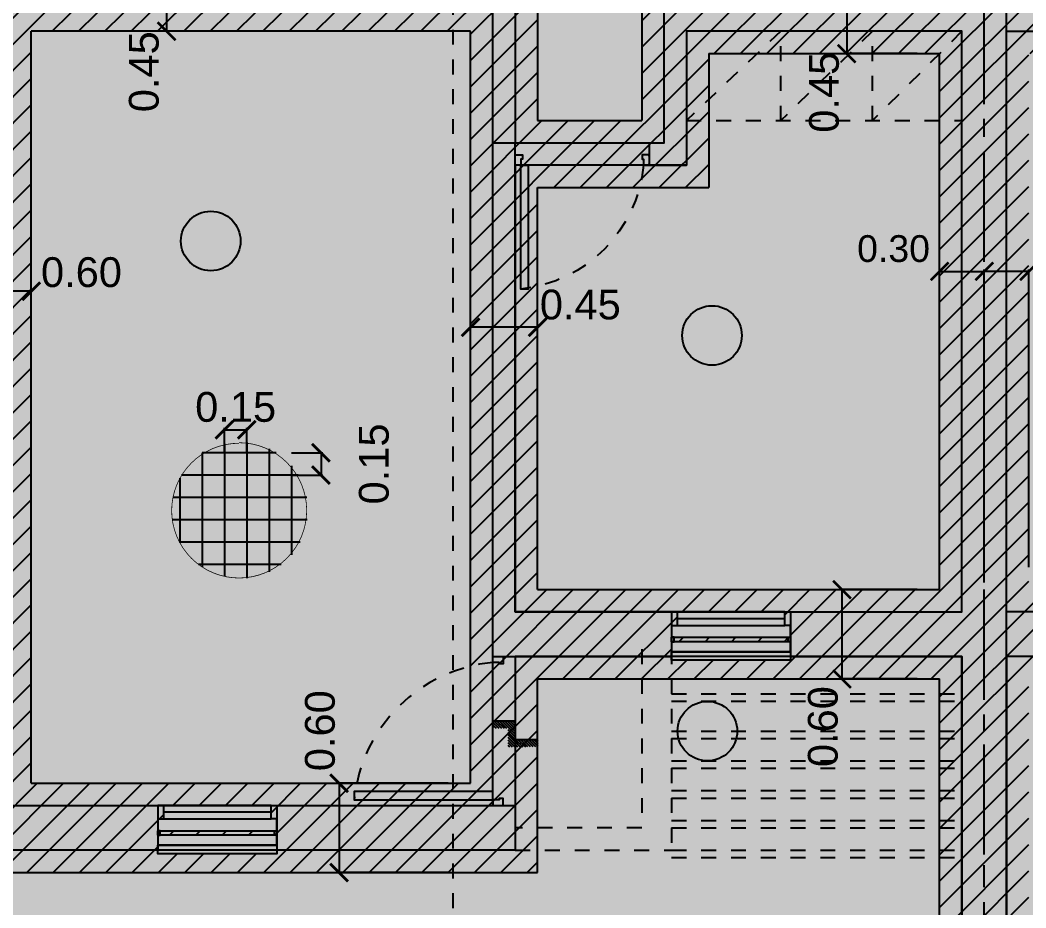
# Model space of a CAD drawing. Header units: millimetres. Extents: x 228 to 428, y 156 to 192.
# Drawn here: x 349.23 to 355.99, y 164.17 to 170.13 of the extents above; entities that cross this region are included whole.
import ezdxf

# ---------------------------------------------------------------- set-up
doc = ezdxf.new("R2010")
doc.units = ezdxf.units.MM
doc.header["$LTSCALE"] = 0.1
doc.header["$MEASUREMENT"] = 0
doc.header["$PDMODE"] = 3
doc.header["$PDSIZE"] = 0.1
for name, pattern in [('ACAD_ISO04W100', [30, 24, -3, 0, -3]), ('ACAD_ISO10W100', [18, 12, -3, 0, -3]), ('DASHED', [0.75, 0.5, -0.25]), ('DASHED2', [0.375, 0.25, -0.125]), ('DOTX2', [0.5, 0, -0.5]), ('HIDDEN', [0.375, 0.25, -0.125])]:
    doc.linetypes.add(name, pattern=pattern)
doc.layers.get('DEFPOINTS').update_dxf_attribs({"color": 1})
for name, color, linetype in [('00-muros-a', 2, 'Continuous'), ('00-PROYECCION', 2, 'HIDDEN'), ('01', 1, 'Continuous'), ('armadura', 10, 'Continuous'), ('CARP-HOJAS-PUERTAS', 2, 'Continuous'), ('CARP-MARCO-PUERTAS', 2, 'Continuous'), ('CARPINTERÍA', 2, 'Continuous'), ('Cotas', 1, 'Continuous'), ('designaciones', 1, 'Continuous'), ('FUNDACIONES', 3, 'Continuous'), ('FUNDACIONES-COTAS', 3, 'Continuous'), ('LADRILLOS', 3, 'Continuous'), ('LOTE', 1, 'ACAD_ISO04W100'), ('Muros', 3, 'Continuous'), ('PROYECCION', 1, 'DASHED2'), ('PROYECCIONES', 2, 'HIDDEN')]:
    doc.layers.add(name, color=color, linetype=linetype)
doc.layers.add('SOMBRA', color=1, linetype='Continuous', lineweight=0)
doc.styles.add('ARIAL', font='arial.ttf', dxfattribs={"height": 0.18})
doc.styles.add('Arial20', font='arial.ttf', dxfattribs={"height": 0.2})
doc.dimstyles.new('COTA-1-100', dxfattribs={"dimtxt": 0.2, "dimasz": 0.12, "dimexe": 0.012, "dimexo": 0.15, "dimgap": 0.025, "dimtad": 1, "dimzin": 0, "dimdsep": 46, "dimtxsty": 'Arial20', "dimblk1": 'ARCHTICK', "dimblk2": 'ARCHTICK', "dimsah": 1, "dimcen": 0.09, "dimclrd": 256, "dimclre": 256, "dimclrt": 256, "dimazin": 0, "dimtfac": 1, "dimtofl": 0, "dimtmove": 2, "dimatfit": 3, "dimldrblk": 'ARCHTICK', "dimfxl": 1, "dimtolj": 1, "dimtzin": 0, "dimarcsym": 0})

# ---------------------------------------------------------------- blocks, each defined once
blk = doc.blocks.new('A$C401C5A1B')
at = {"color": 0}
for p, q in [((0, 0.2667), (0.8, 0.2667)), ((0, 0.2667), (0, 0.09)), ((0.8, 0.09), (0.8, 0.2667))]:
    blk.add_line(p, q, dxfattribs=at)
for p, q in [((0.76, 0.09), (0.04, 0.09)), ((0.04, 0), (0.76, 0))]:
    blk.add_line(p, q)
at = {"color": 1}
blk.add_line((0.04, 0.045), (0.76, 0.045), dxfattribs=at)
blk.add_lwpolyline([(0, 0.2), (0.8, 0.2), (0.8, 0.17), (0, 0.17)], close=True, dxfattribs=at)
at = {"color": 2}
for points in [[(0, 0.2), (0.0167, 0.2), (0.0167, 0.17), (0, 0.17)], [(0.8, 0.2), (0.7833, 0.2), (0.7833, 0.17), (0.8, 0.17)]]:
    blk.add_lwpolyline(points, close=True, dxfattribs=at)
for points in [[(0, 0.09), (0.04, 0.09), (0.04, 0.045), (0.04, 0.045), (0.04, 0.045), (0.04, 0.045), (0.04, 0), (0, 0), (0, 0)], [(0.8, 0.09), (0.76, 0.09), (0.76, 0.045), (0.76, 0.045), (0.76, 0.045), (0.76, 0.045), (0.76, 0), (0.8, 0), (0.8, 0)]]:
    blk.add_lwpolyline(points, dxfattribs=at)
blk = doc.blocks.new('puerta .80')
at = {"layer": 'CARP-HOJAS-PUERTAS'}
blk.add_lwpolyline([(0, 0.0388), (0, 0.0875), (-0.8315, 0.0875), (-0.8315, 0.0388), (0, 0.0388)], dxfattribs=at)
at = {"layer": 'CARP-MARCO-PUERTAS'}
for points in [[(0.0609, 0.9), (0.0703, 0.9), (0.0703, 0.8612), (0.0703, 0.8612), (0.0703, 0.8519), (0.0422, 0.8519), (0.0422, 0.8612), (0, 0.8612), (0, 0.9), (0.0094, 0.9)], [(0.0609, 0), (0.0703, 0), (0.0703, 0.0388), (0.0703, 0.0388), (0.0703, 0.0481), (0.0422, 0.0481), (0.0422, 0.0388), (0, 0.0388), (0, 0), (0.0094, 0)]]:
    blk.add_lwpolyline(points, dxfattribs=at)
at = {"layer": 'PROYECCIONES', "color": 1, "linetype": 'DASHED', "ltscale": 0.3}
blk.add_arc((0.0855, -0.0567), 0.9219, 95.3188, 174.05665, dxfattribs=at)
blk = doc.blocks.new('puerta .90')
at = {"layer": 'CARP-HOJAS-PUERTAS'}
blk.add_lwpolyline([(0, 0.0388), (0, 0.0934), (-0.9326, 0.0934), (-0.9326, 0.0388), (0, 0.0388)], dxfattribs=at)
at = {"layer": 'CARP-MARCO-PUERTAS'}
for points in [[(0.0609, 1), (0.0703, 1), (0.0703, 0.9612), (0.0703, 0.9612), (0.0703, 0.9519), (0.0422, 0.9519), (0.0422, 0.9612), (0, 0.9612), (0, 1), (0.0094, 1)], [(0.0609, 0), (0.0703, 0), (0.0703, 0.0388), (0.0703, 0.0388), (0.0703, 0.0481), (0.0422, 0.0481), (0.0422, 0.0388), (0, 0.0388), (0, 0), (0.0094, 0)]]:
    blk.add_lwpolyline(points, dxfattribs=at)
at = {"layer": 'PROYECCIONES', "color": 1, "linetype": 'DASHED', "ltscale": 1.5}
blk.add_arc((0.0959, -0.0683), 1.034, 95.3188, 174.05665, dxfattribs=at)
blk = doc.blocks.new('_ARCHTICK')
at = {"color": 0, "linetype": 'ByBlock', "const_width": 0.15}
blk.add_lwpolyline([(-0.5, -0.5), (0.5, 0.5)], dxfattribs=at)
blk = doc.blocks.new('*D85')
at = {"layer": 'DEFPOINTS', "color": 0, "transparency": 16777216}
for p in [(350.7572, 167.3779), (350.6072, 167.0729), (350.7572, 167.0729)]:
    blk.add_point(p, dxfattribs=at)
at = {"layer": 'FUNDACIONES-COTAS', "lineweight": -2, "transparency": 16777216}
for p, q in [((350.6072, 167.2229), (350.6072, 167.3899)), ((350.7572, 167.2229), (350.7572, 167.3899))]:
    blk.add_line(p, q, dxfattribs=at)
at = {"layer": 'FUNDACIONES-COTAS', "color": 1, "lineweight": -2, "transparency": 16777216}
blk.add_line((350.6072, 167.3779), (350.7572, 167.3779), dxfattribs=at)
at = {"layer": 'FUNDACIONES-COTAS', "color": 1, "lineweight": -2, "transparency": 16777216, "xscale": 0.12, "yscale": 0.12, "zscale": 0.12, "rotation": 180}
blk.add_blockref('_ARCHTICK', (350.6072, 167.3779), dxfattribs=at)
at = {"layer": 'FUNDACIONES-COTAS', "color": 1, "lineweight": -2, "transparency": 16777216, "xscale": 0.12, "yscale": 0.12, "zscale": 0.12}
blk.add_blockref('_ARCHTICK', (350.7572, 167.3779), dxfattribs=at)
at = {"layer": 'FUNDACIONES-COTAS', "color": 2, "transparency": 16777216, "insert": (350.6822, 167.5296), "char_height": 0.2, "attachment_point": 5, "style": 'Arial20'}
blk.add_mtext('\\A1;0.15', dxfattribs=at)
blk = doc.blocks.new('*D86')
at = {"layer": 'DEFPOINTS', "color": 0, "transparency": 16777216}
for p in [(350.9072, 167.2229), (350.9072, 167.0729), (351.2555, 167.0729)]:
    blk.add_point(p, dxfattribs=at)
at = {"layer": 'FUNDACIONES-COTAS', "lineweight": -2, "transparency": 16777216}
for p, q in [((351.0572, 167.2229), (351.2675, 167.2229)), ((351.0572, 167.0729), (351.2675, 167.0729))]:
    blk.add_line(p, q, dxfattribs=at)
at = {"layer": 'FUNDACIONES-COTAS', "color": 1, "lineweight": -2, "transparency": 16777216}
blk.add_line((351.2555, 167.2229), (351.2555, 167.0729), dxfattribs=at)
at = {"layer": 'FUNDACIONES-COTAS', "color": 1, "lineweight": -2, "transparency": 16777216, "xscale": 0.12, "yscale": 0.12, "zscale": 0.12}
for p, rotation in [((351.2555, 167.2229), 90), ((351.2555, 167.0729), 270)]:
    blk.add_blockref('_ARCHTICK', p, dxfattribs=dict(at, rotation=rotation))
at = {"layer": 'FUNDACIONES-COTAS', "color": 2, "transparency": 16777216, "insert": (351.6113, 167.1479), "char_height": 0.2, "attachment_point": 5, "rotation": 90, "style": 'Arial20'}
blk.add_mtext('\\A1;0.15', dxfattribs=at)
blk = doc.blocks.new('*D57')
at = {"layer": 'DEFPOINTS', "color": 0, "transparency": 16777216}
for p in [(348.7097, 168.3077), (348.7097, 167.1899), (349.3097, 167.1899)]:
    blk.add_point(p, dxfattribs=at)
at = {"layer": 'FUNDACIONES-COTAS', "lineweight": -2, "transparency": 16777216}
for p, q in [((348.7097, 167.3399), (348.7097, 168.3197)), ((349.3097, 167.3399), (349.3097, 168.3197))]:
    blk.add_line(p, q, dxfattribs=at)
at = {"layer": 'FUNDACIONES-COTAS', "color": 1, "lineweight": -2, "transparency": 16777216}
blk.add_line((349.3097, 168.3077), (348.7097, 168.3077), dxfattribs=at)
at = {"layer": 'FUNDACIONES-COTAS', "color": 1, "lineweight": -2, "transparency": 16777216, "xscale": 0.12, "yscale": 0.12, "zscale": 0.12, "rotation": 180}
blk.add_blockref('_ARCHTICK', (348.7097, 168.3077), dxfattribs=at)
at = {"layer": 'FUNDACIONES-COTAS', "color": 1, "lineweight": -2, "transparency": 16777216, "xscale": 0.12, "yscale": 0.12, "zscale": 0.12}
blk.add_blockref('_ARCHTICK', (349.3097, 168.3077), dxfattribs=at)
at = {"layer": 'FUNDACIONES-COTAS', "color": 2, "transparency": 16777216, "insert": (349.6467, 168.4348), "char_height": 0.2, "attachment_point": 5, "style": 'Arial20'}
blk.add_mtext('\\A1;0.60', dxfattribs=at)
blk = doc.blocks.new('*D87')
at = {"layer": 'DEFPOINTS', "color": 0, "transparency": 16777216}
for p in [(350.5097, 170.5037), (350.2181, 170.0537), (350.5097, 170.0537)]:
    blk.add_point(p, dxfattribs=at)
at = {"layer": 'FUNDACIONES-COTAS', "lineweight": -2, "transparency": 16777216}
for p, q in [((350.3597, 170.5037), (350.2061, 170.5037)), ((350.3597, 170.0537), (350.2061, 170.0537))]:
    blk.add_line(p, q, dxfattribs=at)
at = {"layer": 'FUNDACIONES-COTAS', "color": 1, "lineweight": -2, "transparency": 16777216}
blk.add_line((350.2181, 170.5037), (350.2181, 170.0537), dxfattribs=at)
at = {"layer": 'FUNDACIONES-COTAS', "color": 1, "lineweight": -2, "transparency": 16777216, "xscale": 0.12, "yscale": 0.12, "zscale": 0.12}
for p, rotation in [((350.2181, 170.5037), 90), ((350.2181, 170.0537), 270)]:
    blk.add_blockref('_ARCHTICK', p, dxfattribs=dict(at, rotation=rotation))
at = {"layer": 'FUNDACIONES-COTAS', "color": 2, "transparency": 16777216, "insert": (350.0665, 169.782), "char_height": 0.2, "attachment_point": 5, "rotation": 90, "style": 'Arial20'}
blk.add_mtext('\\A1;0.45', dxfattribs=at)
blk = doc.blocks.new('*D90')
at = {"layer": 'DEFPOINTS', "color": 0, "transparency": 16777216}
for p in [(352.2597, 165.0037), (351.3765, 164.4037), (352.2597, 164.4037)]:
    blk.add_point(p, dxfattribs=at)
at = {"layer": 'FUNDACIONES-COTAS', "lineweight": -2, "transparency": 16777216}
for p, q in [((352.1097, 165.0037), (351.3645, 165.0037)), ((352.1097, 164.4037), (351.3645, 164.4037))]:
    blk.add_line(p, q, dxfattribs=at)
at = {"layer": 'FUNDACIONES-COTAS', "color": 1, "lineweight": -2, "transparency": 16777216}
blk.add_line((351.3765, 165.0037), (351.3765, 164.4037), dxfattribs=at)
at = {"layer": 'FUNDACIONES-COTAS', "color": 1, "lineweight": -2, "transparency": 16777216, "xscale": 0.12, "yscale": 0.12, "zscale": 0.12}
for p, rotation in [((351.3765, 165.0037), 90), ((351.3765, 164.4037), 270)]:
    blk.add_blockref('_ARCHTICK', p, dxfattribs=dict(at, rotation=rotation))
at = {"layer": 'FUNDACIONES-COTAS', "color": 2, "transparency": 16777216, "insert": (351.2494, 165.3564), "char_height": 0.2, "attachment_point": 5, "rotation": 90, "style": 'Arial20'}
blk.add_mtext('\\A1;0.60', dxfattribs=at)
blk = doc.blocks.new('*D58')
at = {"layer": 'DEFPOINTS', "color": 0, "transparency": 16777216}
for p in [(352.2597, 168.0657), (352.2597, 167.464), (352.7097, 167.464)]:
    blk.add_point(p, dxfattribs=at)
at = {"layer": 'FUNDACIONES-COTAS', "lineweight": -2, "transparency": 16777216}
for p, q in [((352.2597, 167.614), (352.2597, 168.0777)), ((352.7097, 167.614), (352.7097, 168.0777))]:
    blk.add_line(p, q, dxfattribs=at)
at = {"layer": 'FUNDACIONES-COTAS', "color": 1, "lineweight": -2, "transparency": 16777216}
blk.add_line((352.7097, 168.0657), (352.2597, 168.0657), dxfattribs=at)
at = {"layer": 'FUNDACIONES-COTAS', "color": 1, "lineweight": -2, "transparency": 16777216, "xscale": 0.12, "yscale": 0.12, "zscale": 0.12, "rotation": 180}
blk.add_blockref('_ARCHTICK', (352.2597, 168.0657), dxfattribs=at)
at = {"layer": 'FUNDACIONES-COTAS', "color": 1, "lineweight": -2, "transparency": 16777216, "xscale": 0.12, "yscale": 0.12, "zscale": 0.12}
blk.add_blockref('_ARCHTICK', (352.7097, 168.0657), dxfattribs=at)
at = {"layer": 'FUNDACIONES-COTAS', "color": 2, "transparency": 16777216, "insert": (352.9971, 168.2173), "char_height": 0.2, "attachment_point": 5, "style": 'Arial20'}
blk.add_mtext('\\A1;0.45', dxfattribs=at)
blk = doc.blocks.new('*D94')
at = {"layer": 'DEFPOINTS', "color": 0, "transparency": 16777216}
for p in [(355.4097, 170.3537), (354.7862, 169.9037), (355.4097, 169.9037)]:
    blk.add_point(p, dxfattribs=at)
at = {"layer": 'FUNDACIONES-COTAS', "lineweight": -2, "transparency": 16777216}
for p, q in [((355.2597, 170.3537), (354.7742, 170.3537)), ((355.2597, 169.9037), (354.7742, 169.9037))]:
    blk.add_line(p, q, dxfattribs=at)
at = {"layer": 'FUNDACIONES-COTAS', "color": 1, "lineweight": -2, "transparency": 16777216}
blk.add_line((354.7862, 170.3537), (354.7862, 169.9037), dxfattribs=at)
at = {"layer": 'FUNDACIONES-COTAS', "color": 1, "lineweight": -2, "transparency": 16777216, "xscale": 0.12, "yscale": 0.12, "zscale": 0.12}
for p, rotation in [((354.7862, 170.3537), 90), ((354.7862, 169.9037), 270)]:
    blk.add_blockref('_ARCHTICK', p, dxfattribs=dict(at, rotation=rotation))
at = {"layer": 'FUNDACIONES-COTAS', "color": 2, "transparency": 16777216, "insert": (354.6345, 169.6442), "char_height": 0.2, "attachment_point": 5, "rotation": 90, "style": 'Arial20'}
blk.add_mtext('\\A1;0.45', dxfattribs=at)
blk = doc.blocks.new('*D95')
at = {"layer": 'DEFPOINTS', "color": 0, "transparency": 16777216}
for p in [(355.7097, 168.4414), (355.4097, 166.3037), (355.7097, 166.3037)]:
    blk.add_point(p, dxfattribs=at)
at = {"layer": 'FUNDACIONES-COTAS', "lineweight": -2, "transparency": 16777216}
for p, q in [((355.4097, 166.4537), (355.4097, 168.4534)), ((355.7097, 166.4537), (355.7097, 168.4534))]:
    blk.add_line(p, q, dxfattribs=at)
at = {"layer": 'FUNDACIONES-COTAS', "color": 1, "lineweight": -2, "transparency": 16777216}
blk.add_line((355.4097, 168.4414), (355.7097, 168.4414), dxfattribs=at)
at = {"layer": 'FUNDACIONES-COTAS', "color": 1, "lineweight": -2, "transparency": 16777216, "xscale": 0.12, "yscale": 0.12, "zscale": 0.12, "rotation": 180}
blk.add_blockref('_ARCHTICK', (355.4097, 168.4414), dxfattribs=at)
at = {"layer": 'FUNDACIONES-COTAS', "color": 1, "lineweight": -2, "transparency": 16777216, "xscale": 0.12, "yscale": 0.12, "zscale": 0.12}
blk.add_blockref('_ARCHTICK', (355.7097, 168.4414), dxfattribs=at)
at = {"layer": 'FUNDACIONES-COTAS', "color": 2, "transparency": 16777216, "insert": (355.1009, 168.593), "char_height": 0.18, "attachment_point": 5, "style": 'ARIAL'}
blk.add_mtext('\\A1;0.30', dxfattribs=at)
blk = doc.blocks.new('*D96')
at = {"layer": 'DEFPOINTS', "color": 0, "transparency": 16777216}
for p in [(355.4097, 166.3037), (354.754, 165.7037), (355.4097, 165.7037)]:
    blk.add_point(p, dxfattribs=at)
at = {"layer": 'FUNDACIONES-COTAS', "lineweight": -2, "transparency": 16777216}
for p, q in [((355.2597, 166.3037), (354.742, 166.3037)), ((355.2597, 165.7037), (354.742, 165.7037))]:
    blk.add_line(p, q, dxfattribs=at)
at = {"layer": 'FUNDACIONES-COTAS', "color": 1, "lineweight": -2, "transparency": 16777216}
blk.add_line((354.754, 166.3037), (354.754, 165.7037), dxfattribs=at)
at = {"layer": 'FUNDACIONES-COTAS', "color": 1, "lineweight": -2, "transparency": 16777216, "xscale": 0.12, "yscale": 0.12, "zscale": 0.12}
for p, rotation in [((354.754, 166.3037), 90), ((354.754, 165.7037), 270)]:
    blk.add_blockref('_ARCHTICK', p, dxfattribs=dict(at, rotation=rotation))
at = {"layer": 'FUNDACIONES-COTAS', "color": 2, "transparency": 16777216, "insert": (354.6269, 165.3838), "char_height": 0.2, "attachment_point": 5, "rotation": 90, "style": 'Arial20'}
blk.add_mtext('\\A1;0.60', dxfattribs=at)
blk = doc.blocks.new('*D69')
at = {"layer": 'DEFPOINTS', "color": 0, "transparency": 16777216}
for p in [(355.7097, 168.4414), (355.7097, 166.3037), (356.0097, 166.3037)]:
    blk.add_point(p, dxfattribs=at)
at = {"layer": 'FUNDACIONES-COTAS', "lineweight": -2, "transparency": 16777216}
for p, q in [((355.7097, 166.4537), (355.7097, 168.4534)), ((356.0097, 166.4537), (356.0097, 168.4534))]:
    blk.add_line(p, q, dxfattribs=at)
at = {"layer": 'FUNDACIONES-COTAS', "color": 1, "lineweight": -2, "transparency": 16777216}
blk.add_line((356.0097, 168.4414), (355.7097, 168.4414), dxfattribs=at)
at = {"layer": 'FUNDACIONES-COTAS', "color": 1, "lineweight": -2, "transparency": 16777216, "xscale": 0.12, "yscale": 0.12, "zscale": 0.12, "rotation": 180}
blk.add_blockref('_ARCHTICK', (355.7097, 168.4414), dxfattribs=at)
at = {"layer": 'FUNDACIONES-COTAS', "color": 1, "lineweight": -2, "transparency": 16777216, "xscale": 0.12, "yscale": 0.12, "zscale": 0.12}
blk.add_blockref('_ARCHTICK', (356.0097, 168.4414), dxfattribs=at)
at = {"layer": 'FUNDACIONES-COTAS', "color": 2, "transparency": 16777216, "insert": (356.4685, 168.593), "char_height": 0.2, "attachment_point": 5, "style": 'Arial20'}
blk.add_mtext('\\A1;0.30', dxfattribs=at)
blk = doc.blocks.new('a1')
at = {"layer": 'LADRILLOS', "ltscale": 0.02, "true_color": 0xed1f24}
h = blk.add_hatch(color=240, dxfattribs=at)
h.dxf.hatch_style = 1
h.paths.add_polyline_path([(-5.2459, 4131.9568), (-5.5459, 4131.9568), (-5.5459, 4131.9568), (-6.6959, 4131.9568), (-6.6959, 4131.6568), (-5.5459, 4131.6568), (-5.5459, 4127.4568), (-7.3959, 4127.4568), (-7.3959, 4128.6568), (-7.6459, 4128.6568), (-7.6459, 4128.5068), (-7.5459, 4128.5068), (-7.5459, 4126.5568), (-7.6459, 4126.5568), (-7.6459, 4126.4068), (-7.3959, 4126.4068), (-7.3959, 4127.3068), (-5.5459, 4127.3068), (-5.5459, 4123.4068), (-6.6959, 4123.4068), (-6.6959, 4123.1068), (-5.5459, 4123.1068), (-5.5459, 4121.1068), (-5.2459, 4121.1068)])
h = blk.add_hatch(color=240, dxfattribs=at)
h.dxf.hatch_style = 1
h.paths.add_polyline_path([(-7.4959, 4123.1068), (-7.4959, 4123.1901), (-7.4959, 4123.4068), (-8.5459, 4123.4068), (-8.5459, 4126.5568), (-8.6959, 4126.5568), (-8.6959, 4123.1068)])
h = blk.add_hatch(color=240, dxfattribs=at)
h.dxf.hatch_style = 1
h.paths.add_polyline_path([(-11.3459, 4122.1068), (-11.9459, 4122.1068), (-11.9459, 4124.0261), (-12.2459, 4124.0261), (-12.2459, 4122.1068), (-12.2959, 4122.1068), (-12.2959, 4121.8068), (-11.3459, 4121.8068)])
h.paths.add_polyline_path([(-10.9459, 4122.1068), (-11.3459, 4122.1068), (-11.3459, 4121.8068), (-10.9459, 4121.8068), (-10.9459, 4121.8402), (-10.9459, 4122.0168)])
h = blk.add_hatch(color=240, dxfattribs=at)
h.dxf.hatch_style = 1
h.paths.add_polyline_path([(-8.9614, 4122.1068), (-10.1459, 4122.1068), (-10.1459, 4121.8068), (-8.9614, 4121.8068)])
h.paths.add_polyline_path([(-8.5459, 4122.1068), (-8.6959, 4122.1068), (-8.6959, 4122.1068), (-8.9614, 4122.1068), (-8.9614, 4121.8068), (-8.5459, 4121.8068)])
at = {"layer": '00-PROYECCION', "color": 2}
for p, q in [((-6.7628, 4127.3068), (-7.3959, 4126.7068)), ((-6.7628, 4126.7068), (-6.7628, 4127.3068)), ((-6.146, 4127.3068), (-6.7628, 4126.7068)), ((-6.146, 4126.7068), (-6.146, 4127.3068)), ((-5.5459, 4127.3068), (-6.146, 4126.7068)), ((-7.3959, 4126.7068), (-5.5459, 4126.7068))]:
    blk.add_line(p, q, dxfattribs=at)
at = {"layer": '01', "color": 1, "linetype": 'DOTX2', "ltscale": 0.2}
blk.add_line((-8.9614, 4120.2172), (-8.9614, 4133.8282), dxfattribs=at)
at = {"layer": 'CARPINTERÍA', "color": 2}
for points in [[(-7.4959, 4123.1401), (-6.6959, 4123.1401), (-6.6959, 4123.0825), (-7.4959, 4123.0825)], [(-10.9459, 4121.8402), (-10.1459, 4121.8402), (-10.1459, 4121.7825), (-10.9459, 4121.7825)]]:
    blk.add_lwpolyline(points, close=True, dxfattribs=at)
at = {"layer": 'designaciones', "color": 2}
for centre in [(-10.5905, 4125.8983), (-7.2241, 4125.264), (-7.255, 4122.6065)]:
    blk.add_circle(centre, 0.2, dxfattribs=at)
at = {"layer": 'LOTE', "linetype": 'ACAD_ISO10W100', "ltscale": 0.1}
blk.add_line((-5.3959, 4115.6778), (-5.3959, 4133.6097), dxfattribs=at)
at = {"layer": 'Muros'}
for p, q in [((-5.2459, 4121.1068), (-5.2459, 4131.9568)), ((-5.5459, 4127.3068), (-7.3959, 4127.3068)), ((-7.3959, 4127.3068), (-7.3959, 4126.4568)), ((-5.5459, 4123.4068), (-5.5459, 4127.3068)), ((-8.6959, 4123.1568), (-8.6959, 4126.5568)), ((-8.6959, 4126.5568), (-8.5459, 4126.5568)), ((-7.6459, 4126.5568), (-7.6459, 4126.4068)), ((-7.6459, 4126.4068), (-7.3959, 4126.4068)), ((-7.4959, 4123.4068), (-7.4959, 4123.1068)), ((-6.6959, 4123.4068), (-5.5459, 4123.4068)), ((-6.6959, 4123.4068), (-6.6959, 4123.1068)), ((-6.6959, 4123.1068), (-5.5459, 4123.1068)), ((-5.5459, 4123.1068), (-5.5459, 4121.1068)), ((-10.1459, 4122.1068), (-10.1459, 4121.8068)), ((-8.5459, 4122.1068), (-8.5459, 4121.8068))]:
    blk.add_line(p, q, dxfattribs=at)
at = {"layer": 'Muros', "color": 5}
for p, q in [((-8.6959, 4123.1068), (-7.4959, 4123.1068)), ((-11.9459, 4122.1068), (-10.9459, 4122.1068)), ((-10.9459, 4122.1068), (-10.9459, 4121.8068)), ((-10.1459, 4122.1068), (-8.5459, 4122.1068)), ((-10.9459, 4121.8068), (-12.2959, 4121.8068)), ((-8.5459, 4121.8068), (-10.1459, 4121.8068))]:
    blk.add_line(p, q, dxfattribs=at)
at = {"layer": 'Muros'}
for points in [[(-7.6459, 4126.5568), (-7.5459, 4126.5568), (-7.5459, 4128.5068), (-7.6459, 4128.5068)], [(-7.4959, 4123.4068), (-8.5459, 4123.4068), (-8.5459, 4126.5568)]]:
    blk.add_lwpolyline(points, dxfattribs=at)
at = {"layer": 'PROYECCION'}
for p, q in [((-7.6959, 4123.1568), (-7.6959, 4121.9568)), ((-7.4959, 4123.1568), (-7.4959, 4121.7568)), ((-7.4959, 4122.8568), (-5.5459, 4122.8568)), ((-7.4959, 4122.8068), (-5.5459, 4122.8068)), ((-7.4959, 4122.6068), (-5.5459, 4122.6068)), ((-7.4959, 4122.5568), (-5.5459, 4122.5568)), ((-7.4959, 4122.4068), (-5.5459, 4122.4068)), ((-7.4959, 4122.3568), (-5.5459, 4122.3568)), ((-7.4959, 4122.2068), (-5.5459, 4122.2068)), ((-7.4959, 4122.1568), (-5.5459, 4122.1568)), ((-7.4959, 4122.0068), (-5.5459, 4122.0068)), ((-7.6959, 4121.9568), (-8.5459, 4121.9568)), ((-7.4959, 4121.9568), (-5.5459, 4121.9568)), ((-8.5459, 4121.8068), (-7.4959, 4121.8068)), ((-7.4959, 4121.8068), (-5.5459, 4121.8068)), ((-7.4959, 4121.7568), (-5.5459, 4121.7568))]:
    blk.add_line(p, q, dxfattribs=at)
at = {"layer": 'CARP-HOJAS-PUERTAS', "color": 2, "xscale": -1, "rotation": 270}
blk.add_blockref('puerta .80', (-8.5459, 4126.4068), dxfattribs=at)
at = {"layer": 'CARP-HOJAS-PUERTAS', "color": 2}
blk.add_blockref('puerta .90', (-8.6959, 4122.1068), dxfattribs=at)
at = {"layer": 'CARPINTERÍA', "color": 2}
for p, rotation in [((-6.6959, 4123.4068), 179.9999999999852), ((-10.1459, 4122.1068), 179.9999999999724)]:
    blk.add_blockref('A$C401C5A1B', p, dxfattribs=dict(at, rotation=rotation))

msp = doc.modelspace()

# ---------------------------------------------------------------- hatches: boundary and pattern name
at = {"layer": 'Cotas', "ltscale": 0.02}
h = msp.add_hatch(dxfattribs=at)
h.set_pattern_fill('ANSI31', color=252, scale=0.1, angle=90)
h.set_pattern_definition([(135, (766.961933, 366.856034), (-0.00883883476, -0.00883883476), [])])
h.paths.add_polyline_path([(352.7134, 165.2471), (352.7134, 165.2971), (352.5597, 165.2971), (352.5597, 165.2471)])
h.paths.add_polyline_path([(352.5597, 165.2471), (352.5597, 165.4227), (352.4082, 165.4227), (352.4082, 165.3727), (352.5097, 165.3727), (352.5097, 165.2471)])
at = {"layer": 'FUNDACIONES', "true_color": 0xf27172}
h = msp.add_hatch(dxfattribs=at)
h.set_pattern_fill('ANSI31', color=11)
h.set_pattern_definition([(45, (268.2336, -105.08719), (-0.08838835, 0.08838835), [])])
h.paths.add_polyline_path([(362.7097, 173.7537), (359.2597, 173.7537), (359.2597, 174.8537), (356.0097, 174.8537), (356.0097, 175.3037), (355.4097, 175.3037), (355.4097, 174.8537), (352.1597, 174.8537), (352.1597, 173.7537), (348.7097, 173.7537), (348.7097, 164.4037), (352.7097, 164.4037), (352.7097, 165.7037), (355.4097, 165.7037), (355.4097, 163.8537), (355.8597, 163.8537), (356.0097, 163.8537), (356.0097, 165.7037), (358.7097, 165.7037), (358.7097, 164.4037), (362.7097, 164.4037)])
edge = h.paths.add_edge_path(flags=16)
edge.add_line((356.0097, 174.2537), (358.6597, 174.2537))
edge.add_line((358.6597, 174.2537), (358.6597, 173.6037))
edge.add_line((358.6597, 173.6037), (358.7097, 173.6037))
edge.add_line((358.7097, 173.6037), (358.7097, 171.5537))
edge.add_line((358.7097, 171.5537), (358.0251, 171.5537))
edge.add_arc((358.9164, 171.3182), 0.9219, 165.2023, 174.6812)
edge.add_line((357.9984, 171.4037), (357.9984, 171.3615))
edge.add_line((357.9984, 171.3615), (358.0078, 171.3334))
edge.add_line((358.0078, 171.3334), (358.0078, 171.3615))
edge.add_line((358.0078, 171.3615), (357.9984, 171.3615))
edge.add_line((357.9984, 171.3615), (357.9984, 171.4037))
edge.add_arc((358.9164, 171.3182), 0.9219, 165.2023, 174.6812, ccw=False)
edge.add_line((358.0251, 171.5537), (357.5597, 171.5537))
edge.add_line((357.5597, 171.5537), (357.5597, 170.3537))
edge.add_line((357.5597, 170.3537), (356.0097, 170.3537))
edge.add_line((356.0097, 170.3537), (356.0097, 174.2537))
edge = h.paths.add_edge_path(flags=16)
edge.add_line((355.4097, 170.3537), (353.8597, 170.3537))
edge.add_line((353.8597, 170.3537), (353.8597, 171.5537))
edge.add_line((353.8597, 171.5537), (353.3943, 171.5537))
edge.add_arc((352.503, 171.3182), 0.9219, 5.3188, 14.7977, ccw=False)
edge.add_line((353.4209, 171.4037), (353.4209, 171.3615))
edge.add_line((353.4209, 171.3615), (353.4116, 171.3334))
edge.add_line((353.4116, 171.3334), (353.4116, 171.3615))
edge.add_line((353.4116, 171.3615), (353.4209, 171.3615))
edge.add_line((353.4209, 171.3615), (353.4209, 171.4037))
edge.add_arc((352.503, 171.3182), 0.9219, 5.3188, 14.7977)
edge.add_line((353.3943, 171.5537), (352.7097, 171.5537))
edge.add_line((352.7097, 171.5537), (352.7097, 173.6037))
edge.add_line((352.7097, 173.6037), (352.7597, 173.6037))
edge.add_line((352.7597, 173.6037), (352.7597, 174.2537))
edge.add_line((352.7597, 174.2537), (355.4097, 174.2537))
edge.add_line((355.4097, 174.2537), (355.4097, 170.3537))
edge = h.paths.add_edge_path(flags=16)
edge.add_line((356.0097, 169.9037), (357.5597, 169.9037))
edge.add_line((357.5597, 169.9037), (357.5597, 169.0037))
edge.add_line((357.5597, 169.0037), (358.0251, 169.0037))
edge.add_arc((358.9164, 169.2392), 0.9219, 185.3188, 194.79769, ccw=False)
edge.add_line((357.9984, 169.1537), (357.9984, 169.1959))
edge.add_line((357.9984, 169.1959), (358.0078, 169.224))
edge.add_line((358.0078, 169.224), (358.0078, 169.1959))
edge.add_line((358.0078, 169.1959), (357.9984, 169.1959))
edge.add_line((357.9984, 169.1959), (357.9984, 169.1537))
edge.add_arc((358.9164, 169.2392), 0.9219, 185.3188, 194.79769)
edge.add_line((358.0251, 169.0037), (358.7097, 169.0037))
edge.add_line((358.7097, 169.0037), (358.7097, 166.3037))
edge.add_line((358.7097, 166.3037), (356.0097, 166.3037))
edge.add_line((356.0097, 166.3037), (356.0097, 169.9037))
edge = h.paths.add_edge_path(flags=16)
edge.add_line((355.4097, 169.9037), (355.4097, 166.3037))
edge.add_line((355.4097, 166.3037), (352.7097, 166.3037))
edge.add_line((352.7097, 166.3037), (352.7097, 169.0037))
edge.add_line((352.7097, 169.0037), (353.3943, 169.0037))
edge.add_arc((352.503, 169.2392), 0.9219, 345.20231, 354.6812)
edge.add_line((353.4209, 169.1537), (353.4209, 169.1959))
edge.add_line((353.4209, 169.1959), (353.4116, 169.224))
edge.add_line((353.4116, 169.224), (353.4116, 169.1959))
edge.add_line((353.4116, 169.1959), (353.4209, 169.1959))
edge.add_line((353.4209, 169.1959), (353.4209, 169.1537))
edge.add_arc((352.503, 169.2392), 0.9219, 345.20231, 354.6812, ccw=False)
edge.add_line((353.3943, 169.0037), (353.8597, 169.0037))
edge.add_line((353.8597, 169.0037), (353.8597, 169.9037))
edge.add_line((353.8597, 169.9037), (355.4097, 169.9037))
h.paths.add_polyline_path([(358.0097, 171.1037), (358.7097, 171.1037), (358.7097, 169.4537), (358.0097, 169.4537)], flags=16)
h.paths.add_polyline_path([(353.4097, 169.4537), (352.7097, 169.4537), (352.7097, 171.1037), (353.4097, 171.1037)], flags=16)
edge = h.paths.add_edge_path(flags=16)
edge.add_line((358.9394, 171.2056), (358.9675, 171.2056))
edge.add_line((358.9675, 171.2056), (358.9675, 171.215))
edge.add_line((358.9675, 171.215), (359.0097, 171.215))
edge.add_arc((358.9242, 170.297), 0.9219, 75.20271, 84.6812, ccw=False)
edge.add_line((359.1597, 171.1884), (359.1597, 173.1537))
edge.add_line((359.1597, 173.1537), (360.4597, 173.1537))
edge.add_line((360.4597, 173.1537), (360.4597, 170.5037))
edge.add_line((360.4597, 170.5037), (359.1597, 170.5037))
edge.add_line((359.1597, 170.5037), (359.1597, 171.1884))
edge.add_arc((358.9242, 170.297), 0.9219, 75.20271, 84.6812)
edge.add_line((359.0097, 171.215), (358.9675, 171.215))
edge.add_line((358.9675, 171.215), (358.9394, 171.2056))
h.paths.add_polyline_path([(352.6078, 171.3334), (352.6078, 171.3615), (352.5984, 171.4037), (352.5984, 171.3615)], flags=16)
edge = h.paths.add_edge_path(flags=16)
edge.add_line((352.48, 171.2056), (352.4519, 171.2056))
edge.add_line((352.4519, 171.2056), (352.4519, 171.215))
edge.add_line((352.4519, 171.215), (352.4097, 171.215))
edge.add_arc((352.4952, 170.297), 0.9219, 95.3188, 104.79729)
edge.add_line((352.2597, 171.1884), (352.2597, 170.5037))
edge.add_line((352.2597, 170.5037), (350.9597, 170.5037))
edge.add_line((350.9597, 170.5037), (350.9597, 173.1537))
edge.add_line((350.9597, 173.1537), (352.2597, 173.1537))
edge.add_line((352.2597, 173.1537), (352.2597, 171.1884))
edge.add_arc((352.4952, 170.297), 0.9219, 95.3188, 104.79729, ccw=False)
edge.add_line((352.4097, 171.215), (352.4519, 171.215))
edge.add_line((352.4519, 171.215), (352.48, 171.2056))
edge = h.paths.add_edge_path(flags=16)
edge.add_line((359.1597, 170.0537), (362.1097, 170.0537))
edge.add_line((362.1097, 170.0537), (362.1097, 165.0037))
edge.add_line((362.1097, 165.0037), (359.1597, 165.0037))
edge.add_line((359.1597, 165.0037), (359.1597, 165.7898))
edge.add_arc((358.9138, 164.7854), 1.034, 76.24507, 84.6812)
edge.add_line((359.0097, 165.815), (358.9675, 165.815))
edge.add_line((358.9675, 165.815), (358.9394, 165.8056))
edge.add_line((358.9394, 165.8056), (358.9675, 165.8056))
edge.add_line((358.9675, 165.8056), (358.9675, 165.815))
edge.add_line((358.9675, 165.815), (359.0097, 165.815))
edge.add_arc((358.9138, 164.7854), 1.034, 76.24507, 84.6812, ccw=False)
edge.add_line((359.1597, 165.7898), (359.1597, 170.0537))
edge = h.paths.add_edge_path(flags=16)
edge.add_line((352.2597, 170.0537), (352.2597, 165.7898))
edge.add_arc((352.5056, 164.7854), 1.034, 95.3188, 103.75493, ccw=False)
edge.add_line((352.4097, 165.815), (352.4519, 165.815))
edge.add_line((352.4519, 165.815), (352.48, 165.8056))
edge.add_line((352.48, 165.8056), (352.4519, 165.8056))
edge.add_line((352.4519, 165.8056), (352.4519, 165.815))
edge.add_line((352.4519, 165.815), (352.4097, 165.815))
edge.add_arc((352.5056, 164.7854), 1.034, 95.3188, 103.75493)
edge.add_line((352.2597, 165.7898), (352.2597, 165.0037))
edge.add_line((352.2597, 165.0037), (349.3097, 165.0037))
edge.add_line((349.3097, 165.0037), (349.3097, 170.0537))
edge.add_line((349.3097, 170.0537), (352.2597, 170.0537))
h.paths.add_polyline_path([(357.0497, 174.4037), (357.0497, 174.4487), (357.0497, 174.4937), (357.0097, 174.4937), (357.0097, 174.6704), (357.0097, 174.7281), (357.8097, 174.7281), (357.8097, 174.6704), (357.8097, 174.4937), (357.7697, 174.4937), (357.7697, 174.4487), (357.7697, 174.4037)], flags=16)
h.paths.add_polyline_path([(354.3697, 174.4037), (353.6497, 174.4037), (353.6497, 174.4487), (353.6497, 174.4937), (353.6097, 174.4937), (353.6097, 174.6704), (353.6097, 174.7281), (354.4097, 174.7281), (354.4097, 174.6704), (354.4097, 174.4937), (354.3697, 174.4937), (354.3697, 174.4487)], flags=16)
h.paths.add_polyline_path([(357.0097, 174.5737), (357.0097, 174.6037), (357.0264, 174.6037), (357.8097, 174.6037), (357.8097, 174.5737), (357.793, 174.5737)], flags=16)
h.paths.add_polyline_path([(354.4097, 174.5737), (354.393, 174.5737), (353.6097, 174.5737), (353.6097, 174.6037), (353.6264, 174.6037), (354.4097, 174.6037)], flags=0)
h.paths.add_polyline_path([(359.2202, 173.3037), (359.2202, 173.4037), (359.2552, 173.4037), (360.3877, 173.4037), (360.4207, 173.4037), (360.4207, 173.3037), (360.3857, 173.3037), (359.2552, 173.3037)], flags=16)
h.paths.add_polyline_path([(359.2552, 173.3537), (359.2552, 173.3837), (359.3052, 173.3837), (359.8452, 173.3837), (359.8452, 173.3437), (360.3857, 173.3437), (360.3857, 173.3137), (360.3377, 173.3137), (359.7952, 173.3137), (359.7952, 173.3537)], flags=0)
h.paths.add_polyline_path([(352.1992, 173.3037), (352.1642, 173.3037), (351.0317, 173.3037), (350.9987, 173.3037), (350.9987, 173.4037), (351.0337, 173.4037), (352.1642, 173.4037), (352.1992, 173.4037)], flags=16)
h.paths.add_polyline_path([(352.1642, 173.3537), (351.6242, 173.3537), (351.6242, 173.3137), (351.0337, 173.3137), (351.0337, 173.3437), (351.5742, 173.3437), (351.5742, 173.3837), (352.1642, 173.3837)], flags=0)
h.paths.add_polyline_path([(357.0497, 166.1537), (357.7697, 166.1537), (357.7697, 166.1087), (357.7697, 166.0637), (357.8097, 166.0637), (357.8097, 165.887), (357.8097, 165.8294), (357.0097, 165.8294), (357.0097, 165.887), (357.0097, 166.0637), (357.0497, 166.0637), (357.0497, 166.1087)], flags=16)
h.paths.add_polyline_path([(354.3697, 166.1537), (354.3697, 166.1087), (354.3697, 166.0637), (354.4097, 166.0637), (354.4097, 165.887), (354.4097, 165.8294), (353.6097, 165.8294), (353.6097, 165.887), (353.6097, 166.0637), (353.6497, 166.0637), (353.6497, 166.1087), (353.6497, 166.1537)], flags=16)
h.paths.add_polyline_path([(357.0097, 165.9837), (357.0264, 165.9837), (357.8097, 165.9837), (357.8097, 165.9537), (357.793, 165.9537), (357.0097, 165.9537)], flags=0)
h.paths.add_polyline_path([(354.4097, 165.9837), (354.4097, 165.9537), (354.393, 165.9537), (353.6097, 165.9537), (353.6097, 165.9837), (353.6264, 165.9837)], flags=16)
edge = h.paths.add_edge_path(flags=16)
edge.add_line((360.9097, 173.1537), (361.4251, 173.1537))
edge.add_arc((362.3164, 173.3892), 0.9219, 185.3188, 194.7975, ccw=False)
edge.add_line((361.3984, 173.3037), (361.3597, 173.3037))
edge.add_line((361.3597, 173.3037), (361.3297, 173.3037))
edge.add_line((361.3297, 173.3037), (360.7897, 173.3037))
edge.add_line((360.7897, 173.3037), (360.7897, 173.3375))
edge.add_line((360.7897, 173.3375), (360.7897, 173.3712))
edge.add_line((360.7897, 173.3712), (360.7597, 173.3712))
edge.add_line((360.7597, 173.3712), (360.7597, 173.5037))
edge.add_line((360.7597, 173.5037), (360.7597, 173.5614))
edge.add_line((360.7597, 173.5614), (361.3597, 173.5614))
edge.add_line((361.3597, 173.5614), (361.3597, 173.5037))
edge.add_line((361.3597, 173.5037), (361.3597, 173.374))
edge.add_line((361.3597, 173.374), (361.3984, 173.374))
edge.add_line((361.3984, 173.374), (361.4078, 173.374))
edge.add_line((361.4078, 173.374), (361.4078, 173.3459))
edge.add_line((361.4078, 173.3459), (361.3984, 173.3459))
edge.add_line((361.3984, 173.3459), (361.3984, 173.3037))
edge.add_arc((362.3164, 173.3892), 0.9219, 185.3188, 194.7975)
edge.add_line((361.4251, 173.1537), (362.1097, 173.1537))
edge.add_line((362.1097, 173.1537), (362.1097, 170.5037))
edge.add_line((362.1097, 170.5037), (360.9097, 170.5037))
edge.add_line((360.9097, 170.5037), (360.9097, 173.1537))
edge = h.paths.add_edge_path(flags=16)
edge.add_line((350.5097, 170.5037), (349.3097, 170.5037))
edge.add_line((349.3097, 170.5037), (349.3097, 173.1537))
edge.add_line((349.3097, 173.1537), (349.9943, 173.1537))
edge.add_arc((349.103, 173.3892), 0.9219, 345.20264, 354.6812)
edge.add_line((350.0209, 173.3037), (350.0209, 173.3459))
edge.add_line((350.0209, 173.3459), (350.0116, 173.3459))
edge.add_line((350.0116, 173.3459), (350.0116, 173.374))
edge.add_line((350.0116, 173.374), (350.0597, 173.374))
edge.add_line((350.0597, 173.374), (350.0597, 173.5037))
edge.add_line((350.0597, 173.5037), (350.0597, 173.5614))
edge.add_line((350.0597, 173.5614), (350.6597, 173.5614))
edge.add_line((350.6597, 173.5614), (350.6597, 173.5037))
edge.add_line((350.6597, 173.5037), (350.6597, 173.3712))
edge.add_line((350.6597, 173.3712), (350.6297, 173.3712))
edge.add_line((350.6297, 173.3712), (350.6297, 173.3375))
edge.add_line((350.6297, 173.3375), (350.6297, 173.3037))
edge.add_line((350.6297, 173.3037), (350.0897, 173.3037))
edge.add_line((350.0897, 173.3037), (350.0597, 173.3037))
edge.add_line((350.0597, 173.3037), (350.0209, 173.3037))
edge.add_arc((349.103, 173.3892), 0.9219, 345.20264, 354.6812, ccw=False)
edge.add_line((349.9943, 173.1537), (350.5097, 173.1537))
edge.add_line((350.5097, 173.1537), (350.5097, 170.5037))
h.paths.add_polyline_path([(360.7597, 173.4312), (360.7597, 173.4537), (360.7722, 173.4537), (361.3597, 173.4537), (361.3597, 173.4312), (361.3472, 173.4312)], flags=0)
h.paths.add_polyline_path([(350.6597, 173.4312), (350.6471, 173.4312), (350.0597, 173.4312), (350.0597, 173.4537), (350.0722, 173.4537), (350.6597, 173.4537)], flags=0)
h.paths.add_polyline_path([(362.2597, 171.5649), (362.2597, 172.2849), (362.3047, 172.2849), (362.3497, 172.2849), (362.3497, 172.3249), (362.5264, 172.3249), (362.584, 172.3249), (362.584, 171.5249), (362.5264, 171.5249), (362.3497, 171.5249), (362.3497, 171.5649), (362.3047, 171.5649)], flags=16)
h.paths.add_polyline_path([(362.4297, 171.5249), (362.4297, 171.5417), (362.4297, 172.3249), (362.4597, 172.3249), (362.4597, 172.3082), (362.4597, 171.5249)], flags=16)
h.paths.add_polyline_path([(349.1597, 171.5649), (349.1147, 171.5649), (349.0697, 171.5649), (349.0697, 171.5249), (348.893, 171.5249), (348.8353, 171.5249), (348.8353, 172.3249), (348.893, 172.3249), (349.0697, 172.3249), (349.0697, 172.2849), (349.1147, 172.2849), (349.1597, 172.2849)], flags=16)
h.paths.add_polyline_path([(348.9897, 171.5249), (348.9597, 171.5249), (348.9597, 171.5417), (348.9597, 172.3249), (348.9897, 172.3249), (348.9897, 172.3082)], flags=0)
h.paths.add_polyline_path([(362.2597, 167.533), (362.3047, 167.533), (362.3497, 167.533), (362.3497, 167.573), (362.5264, 167.573), (362.584, 167.573), (362.584, 166.773), (362.5264, 166.773), (362.3497, 166.773), (362.3497, 166.813), (362.3047, 166.813), (362.2597, 166.813)], flags=16)
h.paths.add_polyline_path([(362.4297, 167.573), (362.4597, 167.573), (362.4597, 167.5563), (362.4597, 166.773), (362.4297, 166.773), (362.4297, 166.7897)], flags=0)
h.paths.add_polyline_path([(349.1597, 167.533), (349.1597, 166.813), (349.1147, 166.813), (349.0697, 166.813), (349.0697, 166.773), (348.893, 166.773), (348.8353, 166.773), (348.8353, 167.573), (348.893, 167.573), (349.0697, 167.573), (349.0697, 167.533), (349.1147, 167.533)], flags=16)
h.paths.add_polyline_path([(360.4997, 164.8537), (361.2197, 164.8537), (361.2197, 164.8087), (361.2197, 164.7637), (361.2597, 164.7637), (361.2597, 164.5871), (361.2597, 164.5294), (360.4597, 164.5294), (360.4597, 164.5871), (360.4597, 164.7637), (360.4997, 164.7637), (360.4997, 164.8087)], flags=16)
h.paths.add_polyline_path([(348.9897, 167.573), (348.9897, 167.5563), (348.9897, 166.773), (348.9597, 166.773), (348.9597, 166.7897), (348.9597, 167.573)], flags=16)
h.paths.add_polyline_path([(360.4597, 164.6837), (360.4764, 164.6837), (361.2597, 164.6837), (361.2597, 164.6537), (361.243, 164.6537), (360.4597, 164.6537)], flags=0)
h.paths.add_polyline_path([(350.9197, 164.8537), (350.9197, 164.8087), (350.9197, 164.7637), (350.9597, 164.7637), (350.9597, 164.5871), (350.9597, 164.5294), (350.1597, 164.5294), (350.1597, 164.5871), (350.1597, 164.7637), (350.1997, 164.7637), (350.1997, 164.8087), (350.1997, 164.8537)], flags=16)
h.paths.add_polyline_path([(350.9597, 164.6837), (350.9597, 164.6537), (350.943, 164.6537), (350.1597, 164.6537), (350.1597, 164.6837), (350.1764, 164.6837)], flags=16)
h.paths.add_polyline_path([(355.7506, 163.8537), (355.7506, 164.2098)], flags=17)
at = {"layer": 'SOMBRA', "true_color": 0xafd9aa, "transparency": 33554585}
h = msp.add_hatch(color=9, dxfattribs=at)
h.dxf.hatch_style = 1
h.paths.add_polyline_path([(363.1597, 174.7036), (359.6597, 174.7036), (359.6597, 175.3037), (351.7597, 175.3037), (351.7597, 174.7037), (348.2597, 174.7037), (348.2597, 163.8537), (355.8597, 163.8537), (363.1597, 163.8537)])

# ---------------------------------------------------------------- linework, layer by layer
at = {"layer": '00-muros-a', "transparency": 33554534}
for points in [[(355.5597, 163.8537), (355.5597, 165.8537), (352.5597, 165.8537), (352.5597, 164.5537), (348.8097, 164.5537), (348.8097, 164.8537), (348.8597, 164.8537), (348.8597, 173.6036), (352.3597, 173.6037), (352.3597, 174.7037)], [(352.4097, 169.3037), (352.4097, 170.2037), (349.1597, 170.2037), (349.1597, 164.8537), (352.4097, 164.8537), (352.4097, 169.3037)], [(352.5597, 166.1537), (355.5597, 166.1537), (355.5597, 170.0537), (353.7097, 170.0537), (353.7097, 169.1537), (352.5597, 169.1537), (352.5597, 166.1537)], [(358.8597, 166.1537), (355.8597, 166.1537), (355.8597, 170.0537), (357.7097, 170.0537), (357.7097, 169.1537), (358.8597, 169.1537), (358.8597, 166.1537)], [(358.8597, 164.8537), (358.8597, 165.8537), (355.8597, 165.8537), (355.8597, 163.8537)]]:
    msp.add_lwpolyline(points, dxfattribs=at)
msp.add_lwpolyline([(353.5597, 169.3037), (353.5597, 171.2537), (352.5597, 171.2537), (352.5597, 169.3037)], close=True, dxfattribs=at)
at = {"layer": 'armadura'}
for points in [[(350.6072, 167.2819), (350.6072, 166.3911)], [(350.7572, 167.2914), (350.7572, 166.3816)], [(350.9072, 167.2494), (350.9072, 166.4236)], [(350.4572, 167.2229), (350.4572, 166.4559)], [(350.9551, 167.2229), (350.4572, 167.2229)], [(351.0572, 167.1348), (351.0572, 166.5381)], [(350.3072, 167.0516), (350.3072, 166.6214)], [(351.1021, 167.0729), (350.3194, 167.0729)], [(351.1597, 166.9229), (350.2617, 166.9229)], [(351.1635, 166.7729), (350.2579, 166.7729)], [(351.115, 166.6229), (350.3064, 166.6229)], [(350.988, 166.4729), (350.4334, 166.4729)]]:
    msp.add_lwpolyline(points, dxfattribs=at)
at = {"layer": 'CARPINTERÍA', "transparency": 33554534}
for points in [[(353.6097, 165.887), (354.4097, 165.887), (354.4097, 165.8294), (353.6097, 165.8294)], [(350.1597, 164.5871), (350.9597, 164.5871), (350.9597, 164.5294), (350.1597, 164.5294)]]:
    msp.add_lwpolyline(points, close=True, dxfattribs=at)
at = {"layer": 'Cotas', "color": 2, "ltscale": 0.02}
msp.add_lwpolyline([(352.4082, 165.4227), (352.5597, 165.4227), (352.5597, 165.2971), (352.7134, 165.2971)], dxfattribs=at)
at = {"layer": 'FUNDACIONES'}
for p, q in [((352.7097, 171.1037), (352.7097, 169.4537)), ((353.4097, 171.1037), (353.4097, 169.4537)), ((349.3097, 165.0037), (349.3097, 170.0537)), ((352.2597, 170.0537), (349.3097, 170.0537)), ((352.2597, 165.0037), (352.2597, 170.0537)), ((353.8597, 169.9037), (355.4097, 169.9037)), ((353.8597, 169.9037), (353.8597, 169.0037)), ((355.4097, 166.3037), (355.4097, 169.9037)), ((352.7097, 169.4537), (353.4097, 169.4537)), ((352.7097, 166.3037), (352.7097, 169.0037)), ((352.7097, 169.0037), (353.8597, 169.0037)), ((352.7097, 166.3037), (355.4097, 166.3037)), ((352.7097, 164.4037), (352.7097, 165.7037)), ((352.7097, 165.7037), (355.4097, 165.7037)), ((355.4097, 163.8537), (355.4097, 165.7037)), ((349.3097, 165.0037), (352.2597, 165.0037)), ((348.7097, 164.4037), (352.7097, 164.4037))]:
    msp.add_line(p, q, dxfattribs=at)
at = {"layer": 'FUNDACIONES', "ltscale": 2.5, "const_width": 0.005}
msp.add_lwpolyline([(350.705, 167.2905, -1), (350.705, 166.3819, -1), (350.705, 167.2869, -1)], format="xyb", dxfattribs=at)
at = {"layer": 'LOTE', "linetype": 'ACAD_ISO10W100', "ltscale": 0.5}
msp.add_line((355.7097, 157.6026), (355.7097, 179.1298), dxfattribs=at)

# ---------------------------------------------------------------- block references
msp.add_blockref('a1', (361.1056, -3957.2531))
at = {"layer": 'CARP-HOJAS-PUERTAS'}
msp.add_blockref('puerta .90', (352.4097, 164.8537), dxfattribs=at)
at = {"layer": 'CARPINTERÍA', "transparency": 33554534, "xscale": -1, "rotation": 270}
msp.add_blockref('puerta .80', (352.5597, 169.1537), dxfattribs=at)
at = {"layer": 'CARPINTERÍA', "transparency": 33554534}
for p, rotation in [((354.4097, 166.1537), 179.9999999999852), ((350.9597, 164.8537), 179.9999999999724)]:
    msp.add_blockref('A$C401C5A1B', p, dxfattribs=dict(at, rotation=rotation))

# ---------------------------------------------------------------- dimensions: what is measured, and where the dimension line sits
at = {"layer": 'FUNDACIONES-COTAS'}
for base, p1, p2, angle, override, picture, middle in [((350.2181, 170.0537), (350.5097, 170.5037), (350.5097, 170.0537), 90, {"dimclrd": 1, "dimclrt": 2}, '*D87', (350.0665, 169.782)), ((354.7862, 169.9037), (355.4097, 170.3537), (355.4097, 169.9037), 90, {"dimclrd": 1, "dimclrt": 2}, '*D94', (354.6345, 169.6442)), ((355.7097, 168.4414), (356.0097, 166.3037), (355.7097, 166.3037), 180, {"dimclrd": 1, "dimclrt": 2}, '*D69', (356.4685, 168.593)), ((354.754, 165.7037), (355.4097, 166.3037), (355.4097, 165.7037), 90, {"dimtxt": 0.2, "dimclrd": 1, "dimclrt": 2}, '*D96', (354.6269, 165.3838)), ((351.3765, 164.4037), (352.2597, 165.0037), (352.2597, 164.4037), 90, {"dimclrd": 1, "dimclrt": 2}, '*D90', (351.2494, 165.3564))]:
    dim = msp.add_linear_dim(base=base, p1=p1, p2=p2, angle=angle, dimstyle='COTA-1-100', override=override, dxfattribs=at)
    dim.commit()
    dim.dimension.update_dxf_attribs({"geometry": picture, "text_midpoint": middle, "dimtype": 160})
for base, p1, p2, override, picture, middle in [((355.7097, 168.4414), (355.4097, 166.3037), (355.7097, 166.3037), {"dimtxt": 0.1, "dimtxsty": 'ARIAL', "dimclrd": 1, "dimclrt": 2}, '*D95', (355.1009, 168.593)), ((348.7097, 168.3077), (349.3097, 167.1899), (348.7097, 167.1899), {"dimclrd": 1, "dimclrt": 2}, '*D57', (349.6467, 168.4348)), ((352.2597, 168.0657), (352.7097, 167.464), (352.2597, 167.464), {"dimclrd": 1, "dimclrt": 2}, '*D58', (352.9971, 168.2173))]:
    dim = msp.add_linear_dim(base=base, p1=p1, p2=p2, dimstyle='COTA-1-100', override=override, dxfattribs=at)
    dim.commit()
    dim.dimension.update_dxf_attribs({"geometry": picture, "text_midpoint": middle, "dimtype": 160})
for base, p1, p2, angle, picture, middle in [((350.7572, 167.3779), (350.6072, 167.0729), (350.7572, 167.0729), 180, '*D85', (350.6822, 167.5296)), ((351.2555, 167.0729), (350.9072, 167.2229), (350.9072, 167.0729), 90, '*D86', (351.6113, 167.1479))]:
    dim = msp.add_linear_dim(base=base, p1=p1, p2=p2, angle=angle, dimstyle='COTA-1-100', override={"dimclrd": 1, "dimclrt": 2}, dxfattribs=at)
    dim.commit()
    dim.dimension.update_dxf_attribs({"geometry": picture, "text_midpoint": middle})

doc.saveas('drawing.dxf')
